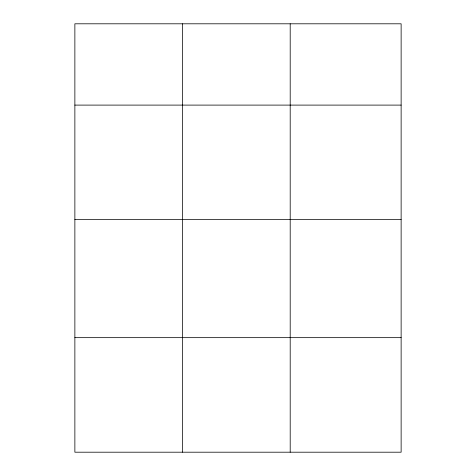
<?xml version="1.0" encoding="UTF-8"?>
<svg xmlns="http://www.w3.org/2000/svg" width="476" height="476" viewBox="0 0 476 476"><rect width="100%" height="100%" fill="white"/><g stroke="black" fill="none" stroke-linecap="round" stroke-linejoin="round"><path stroke-width="0.71" d="M401.131 219.644L401.131 23.8L74.869 23.8L74.869 452.2L401.131 452.2L401.131 219.644L74.869 219.644M74.869 105.101L401.131 105.101M74.869 337.657L401.131 337.657M290.199 23.8L290.199 452.2M182.534 23.8L182.534 452.2"/></g></svg>
